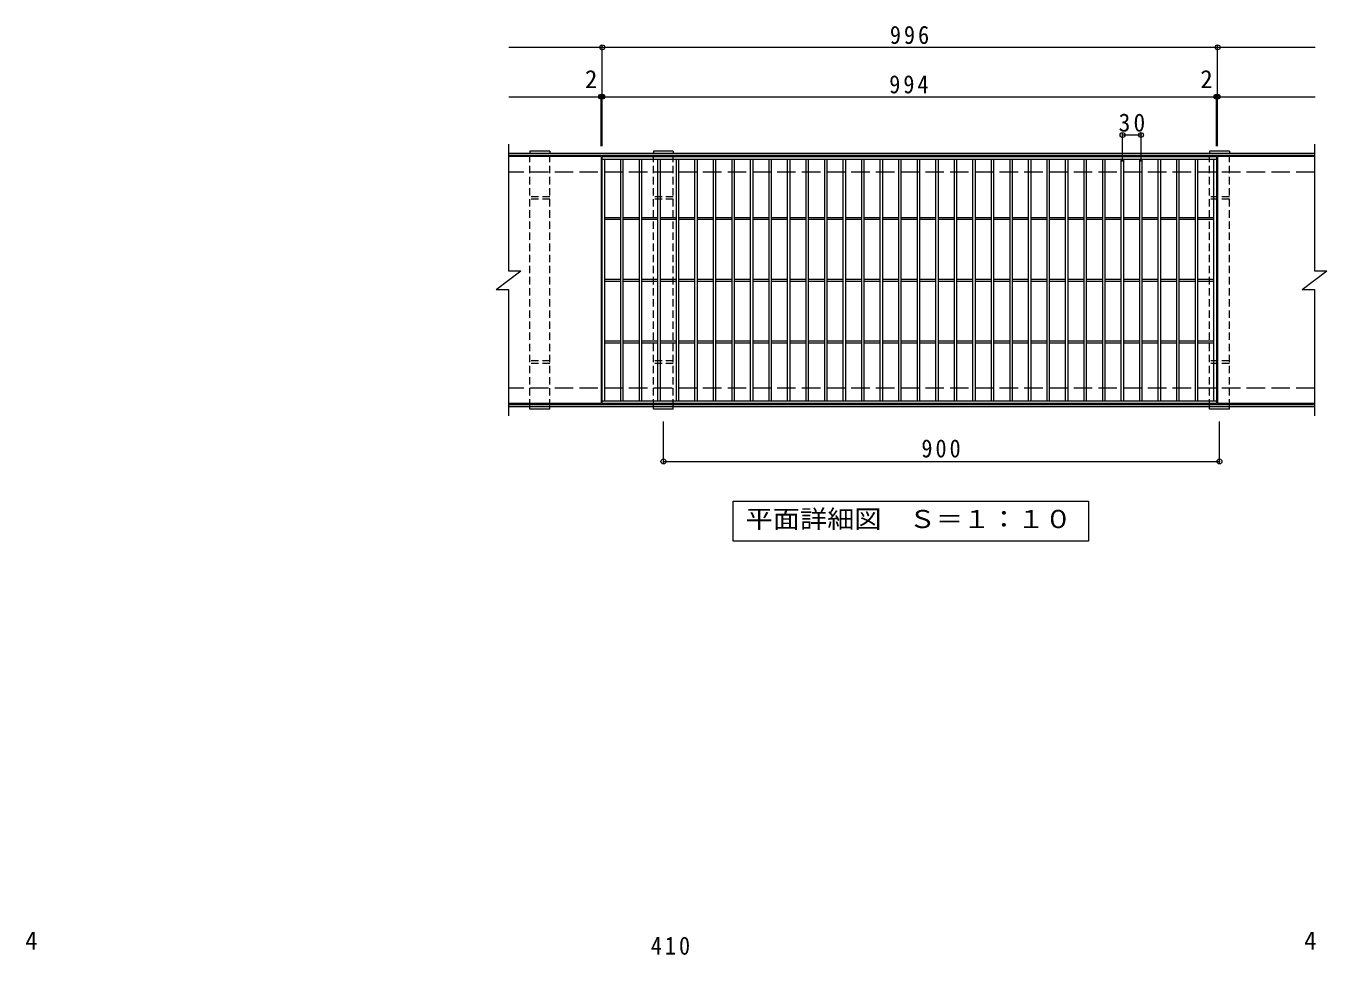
# Model space of a CAD drawing. Units: millimetres at full size, with parts at other scales. Extents: x -371 to 486, y -387 to 344.
# Drawn here: x -310.8 to 110.4, y 42.7 to 343.5 of the extents above; entities that cross this region are included whole.
import ezdxf
from ezdxf.enums import TextEntityAlignment as Align

# ---------------------------------------------------------------- set-up
doc = ezdxf.new("R2010")
doc.units = ezdxf.units.MM
doc.header["$LTSCALE"] = 2
doc.header["$PDMODE"] = 32
doc.header["$PDSIZE"] = 1.6
doc.linetypes.add('DASHED1', pattern=[1.8, 1.2, -0.6])
doc.linetypes.add('DASHED3', pattern=[4, 3, -1])
for name, color, linetype, lineweight in [('C-1', 2, 'Continuous', 9), ('C-2', 3, 'Continuous', 9), ('C-4', 7, 'Continuous', 9), ('C-5', 7, 'Continuous', 9), ('C-8', 3, 'DASHED1', 9), ('D-4', 7, 'Continuous', 9)]:
    doc.layers.add(name, color=color, linetype=linetype, lineweight=lineweight)
doc.styles.add('ＭＳ ゴシック', font='')
doc.styles.get('ＭＳ ゴシック').set_extended_font_data('MS Gothic')

msp = doc.modelspace()

# ---------------------------------------------------------------- linework, layer by layer
at = {"layer": 'C-1'}
for p, q in [((106.392, 302.25), (-154.608, 302.25)), ((106.392, 301.65), (-154.608, 301.65)), ((106.392, 220.85), (-154.608, 220.85)), ((106.392, 220.25), (-154.608, 220.25))]:
    msp.add_line(p, q, dxfattribs=at)
at = {"layer": 'C-1', "linetype": 'DASHED3'}
for p, q in [((106.392, 296.25), (-154.608, 296.25)), ((106.392, 226.25), (-154.608, 226.25))]:
    msp.add_line(p, q, dxfattribs=at)
at = {"layer": 'C-2'}
for p, q in [((-154.608, 305.25), (-154.608, 264.25)), ((106.392, 305.25), (106.392, 264.25)), ((-124.608, 301.249), (-154.608, 301.249)), ((-124.608, 301.249), (-124.608, 221.25)), ((-124.208, 300.45), (74.592, 300.45)), ((-123.408, 222.05), (-123.408, 300.45)), ((-118.208, 222.05), (-118.208, 300.45)), ((-117.408, 222.05), (-117.408, 300.45)), ((-112.208, 222.05), (-112.208, 300.45)), ((-111.408, 222.05), (-111.408, 300.45)), ((-106.208, 222.05), (-106.208, 300.45)), ((-105.408, 222.05), (-105.408, 300.45)), ((-100.208, 222.05), (-100.208, 300.45)), ((-99.408, 222.05), (-99.408, 300.45)), ((-94.208, 222.05), (-94.208, 300.45)), ((-93.408, 222.05), (-93.408, 300.45)), ((-88.208, 222.05), (-88.208, 300.45)), ((-87.408, 222.05), (-87.408, 300.45)), ((-82.208, 222.05), (-82.208, 300.45)), ((-81.408, 222.05), (-81.408, 300.45)), ((-76.208, 222.05), (-76.208, 300.45)), ((-75.408, 222.05), (-75.408, 300.45)), ((-70.208, 222.05), (-70.208, 300.45)), ((-69.408, 222.05), (-69.408, 300.45)), ((-64.208, 222.05), (-64.208, 300.45)), ((-63.408, 222.05), (-63.408, 300.45)), ((-58.208, 222.05), (-58.208, 300.45)), ((-57.408, 222.05), (-57.408, 300.45)), ((-52.208, 222.05), (-52.208, 300.45)), ((-51.408, 222.05), (-51.408, 300.45)), ((-46.208, 222.05), (-46.208, 300.45)), ((-45.408, 222.05), (-45.408, 300.45)), ((-40.208, 222.05), (-40.208, 300.45)), ((-39.408, 222.05), (-39.408, 300.45)), ((-34.208, 222.05), (-34.208, 300.45)), ((-33.408, 222.05), (-33.408, 300.45)), ((-28.208, 222.05), (-28.208, 300.45)), ((-27.408, 222.05), (-27.408, 300.45)), ((-22.208, 222.05), (-22.208, 300.45)), ((-21.408, 222.05), (-21.408, 300.45)), ((-16.208, 222.05), (-16.208, 300.45)), ((-15.408, 222.05), (-15.408, 300.45)), ((-10.208, 222.05), (-10.208, 300.45)), ((-9.408, 222.05), (-9.408, 300.45)), ((-4.208, 222.05), (-4.208, 300.45)), ((-3.408, 222.05), (-3.408, 300.45)), ((1.792, 222.05), (1.792, 300.45)), ((2.592, 222.05), (2.592, 300.45)), ((7.792, 222.05), (7.792, 300.45)), ((8.592, 222.05), (8.592, 300.45)), ((13.792, 222.05), (13.792, 300.45)), ((14.592, 222.05), (14.592, 300.45)), ((19.792, 222.05), (19.792, 300.45)), ((20.592, 222.05), (20.592, 300.45)), ((25.792, 222.05), (25.792, 300.45)), ((26.592, 222.05), (26.592, 300.45)), ((31.792, 222.05), (31.792, 300.45)), ((32.592, 222.05), (32.592, 300.45)), ((37.792, 222.05), (37.792, 300.45)), ((38.592, 222.05), (38.592, 300.45)), ((43.792, 222.05), (43.792, 300.45)), ((44.592, 222.05), (44.592, 300.45)), ((49.792, 222.05), (49.792, 300.45)), ((50.592, 222.05), (50.592, 300.45)), ((55.792, 222.05), (55.792, 300.45)), ((56.592, 222.05), (56.592, 300.45)), ((61.792, 222.05), (61.792, 300.45)), ((62.592, 222.05), (62.592, 300.45)), ((67.792, 222.05), (67.792, 300.45)), ((68.592, 222.05), (68.592, 300.45)), ((73.792, 222.05), (73.792, 300.45)), ((74.592, 301.249), (74.592, 221.25)), ((74.992, 301.25), (74.992, 221.25)), ((106.392, 301.25), (74.992, 301.25)), ((-123.408, 281.549), (-118.208, 281.549)), ((-123.408, 280.95), (-118.208, 280.95)), ((-117.408, 281.549), (-112.208, 281.549)), ((-117.408, 280.95), (-112.208, 280.95)), ((-111.408, 281.549), (-106.208, 281.549)), ((-111.408, 280.95), (-106.208, 280.95)), ((-105.408, 281.549), (-100.208, 281.549)), ((-105.408, 280.95), (-100.208, 280.95)), ((-99.408, 281.549), (-94.208, 281.549)), ((-99.408, 280.95), (-94.208, 280.95)), ((-93.408, 281.549), (-88.208, 281.549)), ((-93.408, 280.95), (-88.208, 280.95)), ((-87.408, 281.549), (-82.208, 281.549)), ((-87.408, 280.95), (-82.208, 280.95)), ((-81.408, 281.549), (-76.208, 281.549)), ((-81.408, 280.95), (-76.208, 280.95)), ((-75.408, 281.549), (-70.208, 281.549)), ((-75.408, 280.95), (-70.208, 280.95)), ((-69.408, 281.549), (-64.208, 281.549)), ((-69.408, 280.95), (-64.208, 280.95)), ((-63.408, 281.549), (-58.208, 281.549)), ((-63.408, 280.95), (-58.208, 280.95)), ((-57.408, 281.549), (-52.208, 281.549)), ((-57.408, 280.95), (-52.208, 280.95)), ((-51.408, 281.549), (-46.208, 281.549)), ((-51.408, 280.95), (-46.208, 280.95)), ((-45.408, 281.549), (-40.208, 281.549)), ((-45.408, 280.95), (-40.208, 280.95)), ((-39.408, 281.549), (-34.208, 281.549)), ((-39.408, 280.95), (-34.208, 280.95)), ((-33.408, 281.549), (-28.208, 281.549)), ((-33.408, 280.95), (-28.208, 280.95)), ((-27.408, 281.549), (-22.208, 281.549)), ((-27.408, 280.95), (-22.208, 280.95)), ((-21.408, 281.549), (-16.208, 281.549)), ((-21.408, 280.95), (-16.208, 280.95)), ((-15.408, 281.549), (-10.208, 281.549)), ((-15.408, 280.95), (-10.208, 280.95)), ((-9.408, 281.549), (-4.208, 281.549)), ((-9.408, 280.95), (-4.208, 280.95)), ((-3.408, 281.549), (1.792, 281.549)), ((-3.408, 280.95), (1.792, 280.95)), ((2.592, 281.549), (7.792, 281.549)), ((2.592, 280.95), (7.792, 280.95)), ((8.592, 281.549), (13.792, 281.549)), ((8.592, 280.95), (13.792, 280.95)), ((14.592, 281.549), (19.792, 281.549)), ((14.592, 280.95), (19.792, 280.95)), ((20.592, 281.549), (25.792, 281.549)), ((20.592, 280.95), (25.792, 280.95)), ((26.592, 281.549), (31.792, 281.549)), ((26.592, 280.95), (31.792, 280.95)), ((32.592, 281.549), (37.792, 281.549)), ((32.592, 280.95), (37.792, 280.95)), ((38.592, 281.549), (43.792, 281.549)), ((38.592, 280.95), (43.792, 280.95)), ((44.592, 281.549), (49.792, 281.549)), ((44.592, 280.95), (49.792, 280.95)), ((50.592, 281.549), (55.792, 281.549)), ((50.592, 280.95), (55.792, 280.95)), ((56.592, 281.549), (61.792, 281.549)), ((56.592, 280.95), (61.792, 280.95)), ((62.592, 281.549), (67.792, 281.549)), ((62.592, 280.95), (67.792, 280.95)), ((68.592, 281.549), (73.792, 281.549)), ((68.592, 280.95), (73.792, 280.95)), ((-158.608, 258.25), (-150.608, 264.25)), ((-154.608, 264.25), (-150.608, 264.25)), ((-123.408, 261.55), (-118.208, 261.55)), ((-117.408, 261.55), (-112.208, 261.55)), ((-111.408, 261.55), (-106.208, 261.55)), ((-105.408, 261.55), (-100.208, 261.55)), ((-99.408, 261.55), (-94.208, 261.55)), ((-93.408, 261.55), (-88.208, 261.55)), ((-87.408, 261.55), (-82.208, 261.55)), ((-81.408, 261.55), (-76.208, 261.55)), ((-75.408, 261.55), (-70.208, 261.55)), ((-69.408, 261.55), (-64.208, 261.55)), ((-63.408, 261.55), (-58.208, 261.55)), ((-57.408, 261.55), (-52.208, 261.55)), ((-51.408, 261.55), (-46.208, 261.55)), ((-45.408, 261.55), (-40.208, 261.55)), ((-39.408, 261.55), (-34.208, 261.55)), ((-33.408, 261.55), (-28.208, 261.55)), ((-27.408, 261.55), (-22.208, 261.55)), ((-21.408, 261.55), (-16.208, 261.55)), ((-15.408, 261.55), (-10.208, 261.55)), ((-9.408, 261.55), (-4.208, 261.55)), ((-3.408, 261.55), (1.792, 261.55)), ((2.592, 261.55), (7.792, 261.55)), ((8.592, 261.55), (13.792, 261.55)), ((14.592, 261.55), (19.792, 261.55)), ((20.592, 261.55), (25.792, 261.55)), ((26.592, 261.55), (31.792, 261.55)), ((32.592, 261.55), (37.792, 261.55)), ((38.592, 261.55), (43.792, 261.55)), ((44.592, 261.55), (49.792, 261.55)), ((50.592, 261.55), (55.792, 261.55)), ((56.592, 261.55), (61.792, 261.55)), ((62.592, 261.55), (67.792, 261.55)), ((68.592, 261.55), (73.792, 261.55)), ((102.392, 258.25), (110.392, 264.25)), ((106.392, 264.25), (110.392, 264.25)), ((-158.608, 258.25), (-154.608, 258.25)), ((-154.608, 258.25), (-154.608, 217.25)), ((-123.408, 260.95), (-118.208, 260.95)), ((-117.408, 260.95), (-112.208, 260.95)), ((-111.408, 260.95), (-106.208, 260.95)), ((-105.408, 260.95), (-100.208, 260.95)), ((-99.408, 260.95), (-94.208, 260.95)), ((-93.408, 260.95), (-88.208, 260.95)), ((-87.408, 260.95), (-82.208, 260.95)), ((-81.408, 260.95), (-76.208, 260.95)), ((-75.408, 260.95), (-70.208, 260.95)), ((-69.408, 260.95), (-64.208, 260.95)), ((-63.408, 260.95), (-58.208, 260.95)), ((-57.408, 260.95), (-52.208, 260.95)), ((-51.408, 260.95), (-46.208, 260.95)), ((-45.408, 260.95), (-40.208, 260.95)), ((-39.408, 260.95), (-34.208, 260.95)), ((-33.408, 260.95), (-28.208, 260.95)), ((-27.408, 260.95), (-22.208, 260.95)), ((-21.408, 260.95), (-16.208, 260.95)), ((-15.408, 260.95), (-10.208, 260.95)), ((-9.408, 260.95), (-4.208, 260.95)), ((-3.408, 260.95), (1.792, 260.95)), ((2.592, 260.95), (7.792, 260.95)), ((8.592, 260.95), (13.792, 260.95)), ((14.592, 260.95), (19.792, 260.95)), ((20.592, 260.95), (25.792, 260.95)), ((26.592, 260.95), (31.792, 260.95)), ((32.592, 260.95), (37.792, 260.95)), ((38.592, 260.95), (43.792, 260.95)), ((44.592, 260.95), (49.792, 260.95)), ((50.592, 260.95), (55.792, 260.95)), ((56.592, 260.95), (61.792, 260.95)), ((62.592, 260.95), (67.792, 260.95)), ((68.592, 260.95), (73.792, 260.95)), ((102.392, 258.25), (106.392, 258.25)), ((106.392, 258.25), (106.392, 217.25)), ((-123.408, 241.55), (-118.208, 241.55)), ((-123.408, 240.95), (-118.208, 240.95)), ((-117.408, 241.55), (-112.208, 241.55)), ((-117.408, 240.95), (-112.208, 240.95)), ((-111.408, 241.55), (-106.208, 241.55)), ((-111.408, 240.95), (-106.208, 240.95)), ((-105.408, 241.55), (-100.208, 241.55)), ((-105.408, 240.95), (-100.208, 240.95)), ((-99.408, 241.55), (-94.208, 241.55)), ((-99.408, 240.95), (-94.208, 240.95)), ((-93.408, 241.55), (-88.208, 241.55)), ((-93.408, 240.95), (-88.208, 240.95)), ((-87.408, 241.55), (-82.208, 241.55)), ((-87.408, 240.95), (-82.208, 240.95)), ((-81.408, 241.55), (-76.208, 241.55)), ((-81.408, 240.95), (-76.208, 240.95)), ((-75.408, 241.55), (-70.208, 241.55)), ((-75.408, 240.95), (-70.208, 240.95)), ((-69.408, 241.55), (-64.208, 241.55)), ((-69.408, 240.95), (-64.208, 240.95)), ((-63.408, 241.55), (-58.208, 241.55)), ((-63.408, 240.95), (-58.208, 240.95)), ((-57.408, 241.55), (-52.208, 241.55)), ((-57.408, 240.95), (-52.208, 240.95)), ((-51.408, 241.55), (-46.208, 241.55)), ((-51.408, 240.95), (-46.208, 240.95)), ((-45.408, 241.55), (-40.208, 241.55)), ((-45.408, 240.95), (-40.208, 240.95)), ((-39.408, 241.55), (-34.208, 241.55)), ((-39.408, 240.95), (-34.208, 240.95)), ((-33.408, 241.55), (-28.208, 241.55)), ((-33.408, 240.95), (-28.208, 240.95)), ((-27.408, 241.55), (-22.208, 241.55)), ((-27.408, 240.95), (-22.208, 240.95)), ((-21.408, 241.55), (-16.208, 241.55)), ((-21.408, 240.95), (-16.208, 240.95)), ((-15.408, 241.55), (-10.208, 241.55)), ((-15.408, 240.95), (-10.208, 240.95)), ((-9.408, 241.55), (-4.208, 241.55)), ((-9.408, 240.95), (-4.208, 240.95)), ((-3.408, 241.55), (1.792, 241.55)), ((-3.408, 240.95), (1.792, 240.95)), ((2.592, 241.55), (7.792, 241.55)), ((2.592, 240.95), (7.792, 240.95)), ((8.592, 241.55), (13.792, 241.55)), ((8.592, 240.95), (13.792, 240.95)), ((14.592, 241.55), (19.792, 241.55)), ((14.592, 240.95), (19.792, 240.95)), ((20.592, 241.55), (25.792, 241.55)), ((20.592, 240.95), (25.792, 240.95)), ((26.592, 241.55), (31.792, 241.55)), ((26.592, 240.95), (31.792, 240.95)), ((32.592, 241.55), (37.792, 241.55)), ((32.592, 240.95), (37.792, 240.95)), ((38.592, 241.55), (43.792, 241.55)), ((38.592, 240.95), (43.792, 240.95)), ((44.592, 241.55), (49.792, 241.55)), ((44.592, 240.95), (49.792, 240.95)), ((50.592, 241.55), (55.792, 241.55)), ((50.592, 240.95), (55.792, 240.95)), ((56.592, 241.55), (61.792, 241.55)), ((56.592, 240.95), (61.792, 240.95)), ((62.592, 241.55), (67.792, 241.55)), ((62.592, 240.95), (67.792, 240.95)), ((68.592, 241.55), (73.792, 241.55)), ((68.592, 240.95), (73.792, 240.95)), ((-124.608, 221.25), (-154.608, 221.25)), ((74.592, 222.05), (-124.208, 222.05)), ((74.592, 221.25), (-124.208, 221.25)), ((106.392, 221.25), (74.992, 221.25))]:
    msp.add_line(p, q, dxfattribs=at)
msp.add_lwpolyline([(-124.208, 221.25), (-124.208, 301.249), (74.592, 301.249)], dxfattribs=at)
at = {"layer": 'C-4'}
for p, q in [((-124.208, 304.65), (-124.208, 337.25)), ((74.992, 304.65), (74.992, 337.25)), ((-154.408, 336.65), (106.592, 336.65)), ((-154.408, 320.65), (106.592, 320.65)), ((-124.608, 304.65), (-124.608, 321.25)), ((74.592, 304.65), (74.592, 321.25)), ((44.192, 299.65), (44.192, 308.85)), ((44.192, 308.25), (50.192, 308.25)), ((50.192, 299.65), (50.192, 308.85)), ((-104.408, 201.916), (-104.408, 215.45)), ((75.592, 201.916), (75.592, 215.45)), ((-104.408, 202.516), (75.592, 202.516))]:
    msp.add_line(p, q, dxfattribs=at)
for p in [(-124.208, 336.65), (74.992, 336.65), (-124.608, 320.65), (-124.208, 320.65), (74.592, 320.65), (74.992, 320.65), (44.192, 308.25), (50.192, 308.25), (-104.408, 202.516), (75.592, 202.516)]:
    msp.add_point(p, dxfattribs=at)
at = {"layer": 'C-5'}
msp.add_lwpolyline([(-81.808, 176.676), (-81.808, 189.676), (33.192, 189.676), (33.192, 176.676)], close=True, dxfattribs=at)
at = {"layer": 'C-8', "linetype": 'Continuous'}
for p, q in [((-141.208, 303.05), (-147.608, 303.05)), ((-147.608, 303.05), (-147.608, 302.25)), ((-141.208, 303.05), (-141.208, 302.25)), ((-101.208, 303.05), (-107.608, 303.05)), ((-107.608, 303.05), (-107.608, 302.25)), ((-101.208, 303.05), (-101.208, 302.25)), ((78.792, 303.05), (72.392, 303.05)), ((72.392, 303.05), (72.392, 302.25)), ((78.792, 303.05), (78.792, 302.25)), ((-147.608, 219.45), (-147.608, 220.25)), ((-141.208, 219.45), (-147.608, 219.45)), ((-141.208, 219.45), (-141.208, 220.25)), ((-107.608, 219.45), (-107.608, 220.25)), ((-101.208, 219.45), (-107.608, 219.45)), ((-101.208, 219.45), (-101.208, 220.25)), ((72.392, 219.45), (72.392, 220.25)), ((78.792, 219.45), (72.392, 219.45)), ((78.792, 219.45), (78.792, 220.25))]:
    msp.add_line(p, q, dxfattribs=at)
at = {"layer": 'C-8'}
for p, q in [((-141.208, 302.25), (-147.608, 302.25)), ((-147.608, 220.25), (-147.608, 302.25)), ((-141.208, 220.25), (-141.208, 302.25)), ((-101.208, 302.25), (-107.608, 302.25)), ((-107.608, 220.25), (-107.608, 302.25)), ((-101.208, 220.25), (-101.208, 302.25)), ((78.792, 302.25), (72.392, 302.25)), ((72.392, 220.25), (72.392, 302.25)), ((78.792, 220.25), (78.792, 302.25)), ((-141.208, 288.25), (-147.608, 288.25)), ((-141.208, 287.45), (-147.608, 287.45)), ((-101.208, 288.25), (-107.608, 288.25)), ((-101.208, 287.45), (-107.608, 287.45)), ((78.792, 288.25), (72.392, 288.25)), ((78.792, 287.45), (72.392, 287.45)), ((-141.208, 235.05), (-147.608, 235.05)), ((-141.208, 234.25), (-147.608, 234.25)), ((-101.208, 235.05), (-107.608, 235.05)), ((-101.208, 234.25), (-107.608, 234.25)), ((78.792, 235.05), (72.392, 235.05)), ((78.792, 234.25), (72.392, 234.25)), ((-141.208, 220.25), (-147.608, 220.25)), ((-101.208, 220.25), (-107.608, 220.25)), ((78.792, 220.25), (72.392, 220.25))]:
    msp.add_line(p, q, dxfattribs=at)

# ---------------------------------------------------------------- texts
at = {"layer": 'C-4', "color": 2, "style": 'ＭＳ ゴシック'}
for p in [(-129.801, 321.65), (69.399, 321.65)]:
    msp.add_text('2', height=5.865, dxfattribs=at).set_placement(p, align=Align.BOTTOM_LEFT)
at = {"layer": 'C-4', "color": 2, "char_height": 5.865, "attachment_point": 7, "style": 'ＭＳ ゴシック'}
for s, insert in [('\\T1.27;\\W0.9;996', (-31.108, 337.65)), ('\\T1.27;\\W0.9;994', (-31.308, 321.65)), ('\\T1.27;\\W0.95;30', (42.942, 309.25)), ('\\T1.27;\\W0.9;900', (-20.908, 203.716))]:
    msp.add_mtext(s, dxfattribs=dict(at, insert=insert))
at = {"layer": 'C-5', "color": 2, "style": 'ＭＳ ゴシック', "width": 1.1}
msp.add_text('平面詳細図\u3000Ｓ＝１：１０', height=5.865, dxfattribs=at).set_placement((-77.808, 179.176), align=Align.BOTTOM_LEFT)
at = {"layer": 'D-4', "color": 2, "style": 'ＭＳ ゴシック'}
for p in [(-310.994, 42.659), (103.006, 42.659)]:
    msp.add_text('4', height=5.865, dxfattribs=at).set_placement(p, align=Align.BOTTOM_LEFT)
at = {"layer": 'D-4', "color": 2, "insert": (-108.494, 42.659), "char_height": 5.865, "attachment_point": 7, "style": 'ＭＳ ゴシック'}
msp.add_mtext('\\T1.27;\\W0.9;410', dxfattribs=at)

doc.saveas('drawing.dxf')
